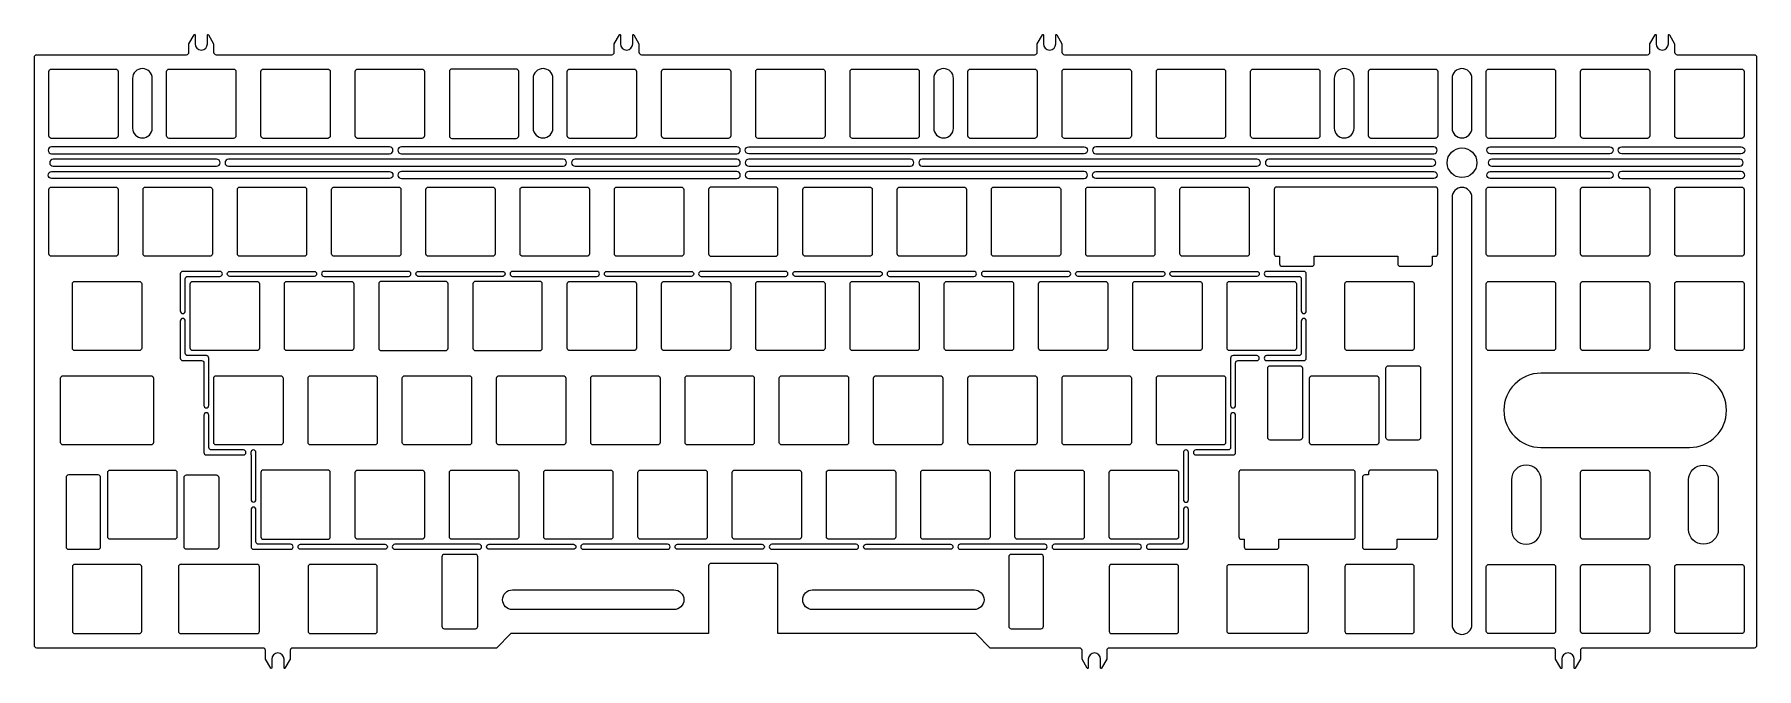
# Model space of a CAD drawing. Header units: millimetres. Extents: x 29 to 377, y -157 to -29.
import ezdxf

# ---------------------------------------------------------------- set-up
doc = ezdxf.new("R2010")
doc.units = ezdxf.units.MM
doc.layers.get('0').update_dxf_attribs({"linetype": 'CONTINUOUS'})

msp = doc.modelspace()

# ---------------------------------------------------------------- linework, layer by layer
for points in [[(28.99, -33.43, -0.414214), (29.49, -32.93), (59.71, -32.93, 0.414214), (60.21, -32.43), (60.21, -30.74), (61.27, -28.9, -0.767327), (61.46, -28.95), (61.46, -30.74, 1), (63.96, -30.74), (63.96, -28.95, -0.767327), (64.15, -28.9), (65.21, -30.74), (65.21, -32.43, 0.414214), (65.71, -32.93), (145.67, -32.93, 0.414214), (146.17, -32.43), (146.17, -30.74), (147.24, -28.9, -0.767327), (147.42, -28.95), (147.42, -30.74, 1), (149.92, -30.74), (149.92, -28.95, -0.767327), (150.11, -28.9), (151.17, -30.74), (151.17, -32.43, 0.414214), (151.67, -32.93), (231.16, -32.93, 0.414214), (231.66, -32.43), (231.66, -30.74), (232.72, -28.9, -0.767327), (232.91, -28.95), (232.91, -30.74, 1), (235.41, -30.74), (235.41, -28.95, -0.767327), (235.6, -28.9), (236.66, -30.74), (236.66, -32.43, 0.414214), (237.16, -32.93), (354.98, -32.93, 0.414214), (355.48, -32.43), (355.48, -30.74), (356.55, -28.9, -0.767327), (356.73, -28.95), (356.73, -30.74, 1), (359.23, -30.74), (359.23, -28.95, -0.767327), (359.42, -28.9), (360.48, -30.74), (360.48, -32.43, 0.414214), (360.98, -32.93), (376.53, -32.93, -0.414214), (377.03, -33.43), (377.03, -152.25, -0.414214), (376.53, -152.75), (341.93, -152.75, 0.414214), (341.43, -153.25), (341.43, -155), (340.37, -156.84, -0.767327), (340.18, -156.79), (340.18, -155, 1), (337.68, -155), (337.68, -156.79, -0.767327), (337.5, -156.84), (336.43, -155), (336.43, -153.25, 0.414214), (335.93, -152.75), (246.21, -152.75, 0.414214), (245.71, -153.25), (245.71, -155), (244.65, -156.84, -0.767327), (244.46, -156.79), (244.46, -155, 1), (241.96, -155), (241.96, -156.79, -0.767327), (241.77, -156.84), (240.71, -155), (240.71, -153.25, 0.414214), (240.21, -152.75), (222.15, -152.75), (219.25, -149.85), (179.25, -149.85), (179.25, -136.15, 0.414214), (178.75, -135.65), (165.74, -135.65, 0.414214), (165.24, -136.15), (165.24, -149.85), (125.24, -149.85), (122.34, -152.75), (81.19, -152.75, 0.414214), (80.69, -153.25), (80.69, -155), (79.62, -156.84, -0.767327), (79.44, -156.79), (79.44, -155, 1), (76.94, -155), (76.94, -156.79, -0.767327), (76.75, -156.84), (75.69, -155), (75.69, -153.25, 0.414214), (75.19, -152.75), (29.49, -152.75, -0.414214), (28.99, -152.25)], [(31.9, -36.33, -0.414214), (32.4, -35.83), (45.4, -35.83, -0.414214), (45.9, -36.33), (45.9, -49.33, -0.414214), (45.4, -49.83), (32.4, -49.83, -0.414214), (31.9, -49.33)], [(48.8, -37.74), (48.8, -47.74, 1), (52.8, -47.74), (52.8, -37.74, 1)], [(55.71, -36.33, -0.414214), (56.21, -35.83), (69.21, -35.83, -0.414214), (69.71, -36.33), (69.71, -49.33, -0.414214), (69.21, -49.83), (56.21, -49.83, -0.414214), (55.71, -49.33)], [(74.76, -36.33, -0.414214), (75.26, -35.83), (88.26, -35.83, -0.414214), (88.76, -36.33), (88.76, -49.33, -0.414214), (88.26, -49.83), (75.26, -49.83, -0.414214), (74.76, -49.33)], [(93.81, -36.33, -0.414214), (94.31, -35.83), (107.31, -35.83, -0.414214), (107.81, -36.33), (107.81, -49.33, -0.414214), (107.31, -49.83), (94.31, -49.83, -0.414214), (93.81, -49.33)], [(112.86, -36.33), (112.86, -49.33, 0.414214), (113.36, -49.83), (126.36, -49.83, 0.414214), (126.86, -49.33), (126.86, -36.33, 0.414214), (126.36, -35.83), (113.36, -35.83, 0.414214)], [(129.77, -37.74), (129.77, -47.74, 1), (133.77, -47.74), (133.77, -37.74, 1)], [(136.67, -36.33, -0.414214), (137.17, -35.83), (150.17, -35.83, -0.414214), (150.67, -36.33), (150.67, -49.33, -0.414214), (150.17, -49.83), (137.17, -49.83, -0.414214), (136.67, -49.33)], [(155.72, -36.33, -0.414214), (156.22, -35.83), (169.22, -35.83, -0.414214), (169.72, -36.33), (169.72, -49.33, -0.414214), (169.22, -49.83), (156.22, -49.83, -0.414214), (155.72, -49.33)], [(174.77, -36.33, -0.414214), (175.27, -35.83), (188.27, -35.83, -0.414214), (188.77, -36.33), (188.77, -49.33, -0.414214), (188.27, -49.83), (175.27, -49.83, -0.414214), (174.77, -49.33)], [(193.82, -36.33, -0.414214), (194.32, -35.83), (207.32, -35.83, -0.414214), (207.82, -36.33), (207.82, -49.33, -0.414214), (207.32, -49.83), (194.32, -49.83, -0.414214), (193.82, -49.33)], [(210.73, -37.74), (210.73, -47.74, 1), (214.73, -47.74), (214.73, -37.74, 1)], [(217.63, -36.33, -0.414214), (218.13, -35.83), (231.13, -35.83, -0.414214), (231.63, -36.33), (231.63, -49.33, -0.414214), (231.13, -49.83), (218.13, -49.83, -0.414214), (217.63, -49.33)], [(250.18, -35.83, -0.414214), (250.68, -36.33), (250.68, -49.33, -0.414214), (250.18, -49.83), (237.18, -49.83, -0.414214), (236.68, -49.33), (236.68, -36.33, -0.414214), (237.18, -35.83)], [(255.73, -36.33, -0.414214), (256.23, -35.83), (269.23, -35.83, -0.414214), (269.73, -36.33), (269.73, -49.33, -0.414214), (269.23, -49.83), (256.23, -49.83, -0.414214), (255.73, -49.33)], [(274.78, -36.33, -0.414214), (275.28, -35.83), (288.28, -35.83, -0.414214), (288.78, -36.33), (288.78, -49.33, -0.414214), (288.28, -49.83), (275.28, -49.83, -0.414214), (274.78, -49.33)], [(291.69, -37.74), (291.69, -47.74, 1), (295.69, -47.74), (295.69, -37.74, 1)], [(298.6, -36.33, -0.414214), (299.1, -35.83), (312.1, -35.83, -0.414214), (312.6, -36.33), (312.6, -49.33, -0.414214), (312.1, -49.83), (299.1, -49.83, -0.414214), (298.6, -49.33)], [(315.5, -37.74), (315.5, -47.74, 1), (319.5, -47.74), (319.5, -37.74, 1)], [(335.91, -35.83, -0.414214), (336.41, -36.33), (336.41, -49.33, -0.414214), (335.91, -49.83), (322.91, -49.83, -0.414214), (322.41, -49.33), (322.41, -36.33, -0.414214), (322.91, -35.83)], [(354.96, -35.83, -0.414214), (355.46, -36.33), (355.46, -49.33, -0.414214), (354.96, -49.83), (341.96, -49.83, -0.414214), (341.46, -49.33), (341.46, -36.33, -0.414214), (341.96, -35.83)], [(374.01, -35.83, -0.414214), (374.51, -36.33), (374.51, -49.33, -0.414214), (374.01, -49.83), (361.01, -49.83, -0.414214), (360.51, -49.33), (360.51, -36.33, -0.414214), (361.01, -35.83)], [(32.47, -52.94), (100.75, -52.94, 1), (100.75, -51.54), (32.47, -51.54, 1)], [(103.15, -52.94), (170.94, -52.94, 1), (170.94, -51.54), (103.15, -51.54, 1)], [(173.34, -52.94, -1), (173.34, -51.54), (241.12, -51.54, -1), (241.12, -52.94)], [(243.52, -52.94), (311.8, -52.94, 1), (311.8, -51.54), (243.52, -51.54, 1)], [(347.37, -51.54, -1), (347.37, -52.94), (323.2, -52.94, -1), (323.2, -51.54)], [(349.77, -52.94, -1), (349.77, -51.54), (373.93, -51.54, -1), (373.93, -52.94)], [(32.77, -55.44), (65.81, -55.44, 1), (65.81, -54.04), (32.77, -54.04, 1)], [(135.84, -54.04), (68.21, -54.04, 1), (68.21, -55.44), (135.84, -55.44, 1)], [(170.94, -54.04), (138.24, -54.04, 1), (138.24, -55.44), (170.94, -55.44, 1)], [(173.34, -55.44), (206.03, -55.44, 1), (206.03, -54.04), (173.34, -54.04, 1)], [(208.43, -55.44), (276.06, -55.44, 1), (276.06, -54.04), (208.43, -54.04, 1)], [(311.5, -54.04), (278.46, -54.04, 1), (278.46, -55.44), (311.5, -55.44, 1)], [(323.5, -55.44), (373.63, -55.44, 1), (373.63, -54.04), (323.5, -54.04, 1)], [(32.47, -57.94, -1), (32.47, -56.54), (100.75, -56.54, -1), (100.75, -57.94)], [(170.94, -56.54), (103.15, -56.54, 1), (103.15, -57.94), (170.94, -57.94, 1)], [(173.34, -57.94), (241.12, -57.94, 1), (241.12, -56.54), (173.34, -56.54, 1)], [(311.8, -56.54, -1), (311.8, -57.94), (243.52, -57.94, -1), (243.52, -56.54)], [(323.2, -57.94, -1), (323.2, -56.54), (347.37, -56.54, -1), (347.37, -57.94)], [(349.77, -57.94), (373.93, -57.94, 1), (373.93, -56.54), (349.77, -56.54, 1)], [(31.9, -60.15, -0.414214), (32.4, -59.65), (45.4, -59.65, -0.414214), (45.9, -60.15), (45.9, -73.15, -0.414214), (45.4, -73.65), (32.4, -73.65, -0.414214), (31.9, -73.15)], [(50.95, -60.15, -0.414214), (51.45, -59.65), (64.45, -59.65, -0.414214), (64.95, -60.15), (64.95, -73.15, -0.414214), (64.45, -73.65), (51.45, -73.65, -0.414214), (50.95, -73.15)], [(70, -60.15, -0.414214), (70.5, -59.65), (83.5, -59.65, -0.414214), (84, -60.15), (84, -73.15, -0.414214), (83.5, -73.65), (70.5, -73.65, -0.414214), (70, -73.15)], [(102.55, -59.65, -0.414214), (103.05, -60.15), (103.05, -73.15, -0.414214), (102.55, -73.65), (89.55, -73.65, -0.414214), (89.05, -73.15), (89.05, -60.15, -0.414214), (89.55, -59.65)], [(108.1, -60.15, -0.414214), (108.6, -59.65), (121.6, -59.65, -0.414214), (122.1, -60.15), (122.1, -73.15, -0.414214), (121.6, -73.65), (108.6, -73.65, -0.414214), (108.1, -73.15)], [(140.65, -59.65, -0.414214), (141.15, -60.15), (141.15, -73.15, -0.414214), (140.65, -73.65), (127.65, -73.65, -0.414214), (127.15, -73.15), (127.15, -60.15, -0.414214), (127.65, -59.65)], [(146.2, -60.15, -0.414214), (146.7, -59.65), (159.7, -59.65, -0.414214), (160.2, -60.15), (160.2, -73.15, -0.414214), (159.7, -73.65), (146.7, -73.65, -0.414214), (146.2, -73.15)], [(165.25, -60.15), (165.25, -73.15, 0.414214), (165.75, -73.65), (178.75, -73.65, 0.414214), (179.25, -73.15), (179.25, -60.15, 0.414214), (178.75, -59.65), (165.75, -59.65, 0.414214)], [(184.3, -60.15, -0.414214), (184.8, -59.65), (197.8, -59.65, -0.414214), (198.3, -60.15), (198.3, -73.15, -0.414214), (197.8, -73.65), (184.8, -73.65, -0.414214), (184.3, -73.15)], [(203.35, -60.15, -0.414214), (203.85, -59.65), (216.85, -59.65, -0.414214), (217.35, -60.15), (217.35, -73.15, -0.414214), (216.85, -73.65), (203.85, -73.65, -0.414214), (203.35, -73.15)], [(222.4, -60.15, -0.414214), (222.9, -59.65), (235.9, -59.65, -0.414214), (236.4, -60.15), (236.4, -73.15, -0.414214), (235.9, -73.65), (222.9, -73.65, -0.414214), (222.4, -73.15)], [(241.45, -60.15, -0.414214), (241.95, -59.65), (254.95, -59.65, -0.414214), (255.45, -60.15), (255.45, -73.15, -0.414214), (254.95, -73.65), (241.95, -73.65, -0.414214), (241.45, -73.15)], [(260.5, -60.15, -0.414214), (261, -59.65), (274, -59.65, -0.414214), (274.5, -60.15), (274.5, -73.15, -0.414214), (274, -73.65), (261, -73.65, -0.414214), (260.5, -73.15)], [(311.51, -73.65), (312.1, -73.65, 0.414214), (312.6, -73.15), (312.6, -60.15, 0.414214), (312.1, -59.65), (280.05, -59.65, 0.414214), (279.55, -60.15), (279.55, -73.15, 0.414214), (280.05, -73.65), (280.63, -73.65), (280.63, -75.15, 0.414214), (281.13, -75.65), (287.13, -75.65, 0.414214), (287.63, -75.15), (287.63, -73.65), (304.51, -73.65), (304.51, -75.15, 0.414214), (305.01, -75.65), (311.01, -75.65, 0.414214), (311.51, -75.15)], [(319.5, -148), (319.5, -61.74, 1), (315.5, -61.74), (315.5, -148, 1)], [(322.41, -60.15, -0.414214), (322.91, -59.65), (335.91, -59.65, -0.414214), (336.41, -60.15), (336.41, -73.15, -0.414214), (335.91, -73.65), (322.91, -73.65, -0.414214), (322.41, -73.15)], [(341.46, -60.15, -0.414214), (341.96, -59.65), (354.96, -59.65, -0.414214), (355.46, -60.15), (355.46, -73.15, -0.414214), (354.96, -73.65), (341.96, -73.65, -0.414214), (341.46, -73.15)], [(360.51, -60.15, -0.414214), (361.01, -59.65), (374.01, -59.65, -0.414214), (374.51, -60.15), (374.51, -73.15, -0.414214), (374.01, -73.65), (361.01, -73.65, -0.414214), (360.51, -73.15)], [(36.66, -79.2, -0.414214), (37.16, -78.7), (50.16, -78.7, -0.414214), (50.66, -79.2), (50.66, -92.2, -0.414214), (50.16, -92.7), (37.16, -92.7, -0.414214), (36.66, -92.2)], [(59.47, -78.2, -0.414214), (59.97, -77.7), (66.47, -77.7, 0.414214), (66.97, -77.2, 0.414214), (66.47, -76.7), (58.97, -76.7, 0.414214), (58.47, -77.2), (58.47, -84.7, 0.414214), (58.97, -85.2, 0.414214), (59.47, -84.7)], [(60.47, -79.2, -0.414214), (60.97, -78.7), (73.97, -78.7, -0.414214), (74.47, -79.2), (74.47, -92.2, -0.414214), (73.97, -92.7), (60.97, -92.7, -0.414214), (60.47, -92.2)], [(86.02, -77.2, -0.414214), (85.52, -77.7), (68.47, -77.7, -0.414214), (67.97, -77.2, -0.414214), (68.47, -76.7), (85.52, -76.7, -0.414214)], [(79.52, -79.2, -0.414214), (80.02, -78.7), (93.02, -78.7, -0.414214), (93.52, -79.2), (93.52, -92.2, -0.414214), (93.02, -92.7), (80.02, -92.7, -0.414214), (79.52, -92.2)], [(87.52, -77.7), (104.57, -77.7, 0.414214), (105.07, -77.2, 0.414214), (104.57, -76.7), (87.52, -76.7, 0.414214), (87.02, -77.2, 0.414214)], [(98.57, -79.2), (98.57, -92.2, 0.414214), (99.07, -92.7), (112.07, -92.7, 0.414214), (112.57, -92.2), (112.57, -79.2, 0.414214), (112.07, -78.7), (99.07, -78.7, 0.414214)], [(124.12, -77.2, -0.414214), (123.62, -77.7), (106.57, -77.7, -0.414214), (106.07, -77.2, -0.414214), (106.57, -76.7), (123.62, -76.7, -0.414214)], [(117.62, -79.2), (117.62, -92.2, 0.414214), (118.12, -92.7), (131.12, -92.7, 0.414214), (131.62, -92.2), (131.62, -79.2, 0.414214), (131.12, -78.7), (118.12, -78.7, 0.414214)], [(125.62, -77.7), (142.67, -77.7, 0.414214), (143.17, -77.2, 0.414214), (142.67, -76.7), (125.62, -76.7, 0.414214), (125.12, -77.2, 0.414214)], [(136.67, -79.2, -0.414214), (137.17, -78.7), (150.17, -78.7, -0.414214), (150.67, -79.2), (150.67, -92.2, -0.414214), (150.17, -92.7), (137.17, -92.7, -0.414214), (136.67, -92.2)], [(162.22, -77.2, -0.414214), (161.72, -77.7), (144.67, -77.7, -0.414214), (144.17, -77.2, -0.414214), (144.67, -76.7), (161.72, -76.7, -0.414214)], [(155.72, -79.2, -0.414214), (156.22, -78.7), (169.22, -78.7, -0.414214), (169.72, -79.2), (169.72, -92.2, -0.414214), (169.22, -92.7), (156.22, -92.7, -0.414214), (155.72, -92.2)], [(163.72, -77.7), (180.77, -77.7, 0.414214), (181.27, -77.2, 0.414214), (180.77, -76.7), (163.72, -76.7, 0.414214), (163.22, -77.2, 0.414214)], [(174.77, -79.2, -0.414214), (175.27, -78.7), (188.27, -78.7, -0.414214), (188.77, -79.2), (188.77, -92.2, -0.414214), (188.27, -92.7), (175.27, -92.7, -0.414214), (174.77, -92.2)], [(200.32, -77.2, -0.414214), (199.82, -77.7), (182.77, -77.7, -0.414214), (182.27, -77.2, -0.414214), (182.77, -76.7), (199.82, -76.7, -0.414214)], [(193.82, -79.2, -0.414214), (194.32, -78.7), (207.32, -78.7, -0.414214), (207.82, -79.2), (207.82, -92.2, -0.414214), (207.32, -92.7), (194.32, -92.7, -0.414214), (193.82, -92.2)], [(201.82, -77.7), (218.87, -77.7, 0.414214), (219.37, -77.2, 0.414214), (218.87, -76.7), (201.82, -76.7, 0.414214), (201.32, -77.2, 0.414214)], [(212.87, -79.2, -0.414214), (213.37, -78.7), (226.37, -78.7, -0.414214), (226.87, -79.2), (226.87, -92.2, -0.414214), (226.37, -92.7), (213.37, -92.7, -0.414214), (212.87, -92.2)], [(220.87, -77.7), (237.92, -77.7, 0.414214), (238.42, -77.2, 0.414214), (237.92, -76.7), (220.87, -76.7, 0.414214), (220.37, -77.2, 0.414214)], [(231.92, -79.2, -0.414214), (232.42, -78.7), (245.42, -78.7, -0.414214), (245.92, -79.2), (245.92, -92.2, -0.414214), (245.42, -92.7), (232.42, -92.7, -0.414214), (231.92, -92.2)], [(257.47, -77.2, -0.414214), (256.97, -77.7), (239.92, -77.7, -0.414214), (239.42, -77.2, -0.414214), (239.92, -76.7), (256.97, -76.7, -0.414214)], [(250.97, -79.2, -0.414214), (251.47, -78.7), (264.47, -78.7, -0.414214), (264.97, -79.2), (264.97, -92.2, -0.414214), (264.47, -92.7), (251.47, -92.7, -0.414214), (250.97, -92.2)], [(276.52, -77.2, -0.414214), (276.02, -77.7), (258.97, -77.7, -0.414214), (258.47, -77.2, -0.414214), (258.97, -76.7), (276.02, -76.7, -0.414214)], [(270.02, -79.2, -0.414214), (270.52, -78.7), (283.52, -78.7, -0.414214), (284.02, -79.2), (284.02, -92.2, -0.414214), (283.52, -92.7), (270.52, -92.7, -0.414214), (270.02, -92.2)], [(284.52, -77.7, -0.414214), (285.02, -78.2), (285.02, -84.7, 0.414214), (285.52, -85.2, 0.414214), (286.02, -84.7), (286.02, -77.2, 0.414214), (285.52, -76.7), (278.02, -76.7, 0.414214), (277.52, -77.2, 0.414214), (278.02, -77.7)], [(293.83, -79.2, -0.414214), (294.33, -78.7), (307.33, -78.7, -0.414214), (307.83, -79.2), (307.83, -92.2, -0.414214), (307.33, -92.7), (294.33, -92.7, -0.414214), (293.83, -92.2)], [(335.91, -78.7, -0.414214), (336.41, -79.2), (336.41, -92.2, -0.414214), (335.91, -92.7), (322.91, -92.7, -0.414214), (322.41, -92.2), (322.41, -79.2, -0.414214), (322.91, -78.7)], [(341.46, -79.2, -0.414214), (341.96, -78.7), (354.96, -78.7, -0.414214), (355.46, -79.2), (355.46, -92.2, -0.414214), (354.96, -92.7), (341.96, -92.7, -0.414214), (341.46, -92.2)], [(360.51, -79.2, -0.414214), (361.01, -78.7), (374.01, -78.7, -0.414214), (374.51, -79.2), (374.51, -92.2, -0.414214), (374.01, -92.7), (361.01, -92.7, -0.414214), (360.51, -92.2)], [(62.73, -94.7, -0.414214), (63.23, -95.2), (63.23, -103.75, 0.414214), (63.73, -104.25, 0.414214), (64.23, -103.75), (64.23, -94.2, 0.414214), (63.73, -93.7), (59.97, -93.7, -0.414214), (59.47, -93.2), (59.47, -86.7, 0.414214), (58.97, -86.2, 0.414214), (58.47, -86.7), (58.47, -94.2, 0.414214), (58.97, -94.7)], [(285.02, -93.2, -0.414214), (284.52, -93.7), (278.02, -93.7, 0.414214), (277.52, -94.2, 0.414214), (278.02, -94.7), (285.52, -94.7, 0.414214), (286.02, -94.2), (286.02, -86.7, 0.414214), (285.52, -86.2, 0.414214), (285.02, -86.7)], [(271.73, -95.2, -0.414214), (272.23, -94.7), (276.02, -94.7, 0.414214), (276.52, -94.2, 0.414214), (276.02, -93.7), (271.23, -93.7, 0.414214), (270.73, -94.2), (270.73, -103.75, 0.414214), (271.23, -104.25, 0.414214), (271.73, -103.75)], [(285.25, -110.25, -0.414214), (284.75, -110.75), (278.75, -110.75, -0.414214), (278.25, -110.25), (278.25, -96.25, -0.414214), (278.75, -95.75), (284.75, -95.75, -0.414214), (285.25, -96.25)], [(309.13, -110.25, -0.414214), (308.63, -110.75), (302.63, -110.75, -0.414214), (302.13, -110.25), (302.13, -96.25, -0.414214), (302.63, -95.75), (308.63, -95.75, -0.414214), (309.13, -96.25)], [(363.46, -97.25), (333.46, -97.25, 1), (333.46, -112.25), (363.46, -112.25, 1)], [(34.28, -98.25, -0.414214), (34.78, -97.75), (52.54, -97.75, -0.414214), (53.04, -98.25), (53.04, -111.25, -0.414214), (52.54, -111.75), (34.78, -111.75, -0.414214), (34.28, -111.25)], [(65.23, -98.25, -0.414214), (65.73, -97.75), (78.73, -97.75, -0.414214), (79.23, -98.25), (79.23, -111.25, -0.414214), (78.73, -111.75), (65.73, -111.75, -0.414214), (65.23, -111.25)], [(84.28, -98.25, -0.414214), (84.78, -97.75), (97.78, -97.75, -0.414214), (98.28, -98.25), (98.28, -111.25, -0.414214), (97.78, -111.75), (84.78, -111.75, -0.414214), (84.28, -111.25)], [(116.83, -97.75, -0.414214), (117.33, -98.25), (117.33, -111.25, -0.414214), (116.83, -111.75), (103.83, -111.75, -0.414214), (103.33, -111.25), (103.33, -98.25, -0.414214), (103.83, -97.75)], [(135.88, -97.75, -0.414214), (136.38, -98.25), (136.38, -111.25, -0.414214), (135.88, -111.75), (122.88, -111.75, -0.414214), (122.38, -111.25), (122.38, -98.25, -0.414214), (122.88, -97.75)], [(154.93, -97.75, -0.414214), (155.43, -98.25), (155.43, -111.25, -0.414214), (154.93, -111.75), (141.93, -111.75, -0.414214), (141.43, -111.25), (141.43, -98.25, -0.414214), (141.93, -97.75)], [(160.48, -98.25, -0.414214), (160.98, -97.75), (173.98, -97.75, -0.414214), (174.48, -98.25), (174.48, -111.25, -0.414214), (173.98, -111.75), (160.98, -111.75, -0.414214), (160.48, -111.25)], [(179.53, -98.25, -0.414214), (180.03, -97.75), (193.03, -97.75, -0.414214), (193.53, -98.25), (193.53, -111.25, -0.414214), (193.03, -111.75), (180.03, -111.75, -0.414214), (179.53, -111.25)], [(198.58, -98.25, -0.414214), (199.08, -97.75), (212.08, -97.75, -0.414214), (212.58, -98.25), (212.58, -111.25, -0.414214), (212.08, -111.75), (199.08, -111.75, -0.414214), (198.58, -111.25)], [(217.63, -98.25, -0.414214), (218.13, -97.75), (231.13, -97.75, -0.414214), (231.63, -98.25), (231.63, -111.25, -0.414214), (231.13, -111.75), (218.13, -111.75, -0.414214), (217.63, -111.25)], [(236.68, -98.25, -0.414214), (237.18, -97.75), (250.18, -97.75, -0.414214), (250.68, -98.25), (250.68, -111.25, -0.414214), (250.18, -111.75), (237.18, -111.75, -0.414214), (236.68, -111.25)], [(255.73, -98.25, -0.414214), (256.23, -97.75), (269.23, -97.75, -0.414214), (269.73, -98.25), (269.73, -111.25, -0.414214), (269.23, -111.75), (256.23, -111.75, -0.414214), (255.73, -111.25)], [(286.69, -98.25, -0.414214), (287.19, -97.75), (300.19, -97.75, -0.414214), (300.69, -98.25), (300.69, -111.25, -0.414214), (300.19, -111.75), (287.19, -111.75, -0.414214), (286.69, -111.25)], [(64.73, -112.75, -0.414214), (64.23, -112.25), (64.23, -105.75, 0.414214), (63.73, -105.25, 0.414214), (63.23, -105.75), (63.23, -113.25, 0.414214), (63.73, -113.75), (71.23, -113.75, 0.414214), (71.73, -113.25, 0.414214), (71.23, -112.75)], [(270.73, -112.25, -0.414214), (270.23, -112.75), (263.73, -112.75, 0.414214), (263.23, -113.25, 0.414214), (263.73, -113.75), (271.23, -113.75, 0.414214), (271.73, -113.25), (271.73, -105.75, 0.414214), (271.23, -105.25, 0.414214), (270.73, -105.75)], [(72.75, -113.7, -0.056077), (72.76, -113.81), (72.76, -122.78, 0.406912), (73.25, -123.28, 0.421553), (73.76, -122.78), (73.76, -113.25, 0.414214), (73.26, -112.75), (73.23, -112.75, 0.414214), (72.73, -113.25), (72.73, -113.59, 0.056077)], [(262.21, -122.8), (262.21, -113.81, -0.056077), (262.22, -113.7, 0.056077), (262.23, -113.59), (262.23, -113.25, 0.414214), (261.73, -112.75), (261.71, -112.75, 0.414214), (261.21, -113.25), (261.21, -122.8, 0.414214), (261.71, -123.3, 0.414214)], [(35.37, -118.3), (35.37, -132.3, 0.414214), (35.87, -132.8), (41.87, -132.8, 0.414214), (42.37, -132.3), (42.37, -118.3, 0.414214), (41.87, -117.8), (35.87, -117.8, 0.414214)], [(43.8, -117.3, -0.414214), (44.3, -116.8), (57.3, -116.8, -0.414214), (57.8, -117.3), (57.8, -130.3, -0.414214), (57.3, -130.8), (44.3, -130.8, -0.414214), (43.8, -130.3)], [(59.24, -118.3, -0.414214), (59.74, -117.8), (65.74, -117.8, -0.414214), (66.24, -118.3), (66.24, -132.3, -0.414214), (65.74, -132.8), (59.74, -132.8, -0.414214), (59.24, -132.3)], [(74.76, -117.3), (74.76, -130.3, 0.414214), (75.26, -130.8), (88.26, -130.8, 0.414214), (88.76, -130.3), (88.76, -117.3, 0.414214), (88.26, -116.8), (75.26, -116.8, 0.414214)], [(93.81, -117.3, -0.414214), (94.31, -116.8), (107.31, -116.8, -0.414214), (107.81, -117.3), (107.81, -130.3, -0.414214), (107.31, -130.8), (94.31, -130.8, -0.414214), (93.81, -130.3)], [(112.86, -117.3, -0.414214), (113.36, -116.8), (126.36, -116.8, -0.414214), (126.86, -117.3), (126.86, -130.3, -0.414214), (126.36, -130.8), (113.36, -130.8, -0.414214), (112.86, -130.3)], [(131.91, -117.3, -0.414214), (132.41, -116.8), (145.41, -116.8, -0.414214), (145.91, -117.3), (145.91, -130.3, -0.414214), (145.41, -130.8), (132.41, -130.8, -0.414214), (131.91, -130.3)], [(150.96, -117.3, -0.414214), (151.46, -116.8), (164.46, -116.8, -0.414214), (164.96, -117.3), (164.96, -130.3, -0.414214), (164.46, -130.8), (151.46, -130.8, -0.414214), (150.96, -130.3)], [(170.01, -117.3, -0.414214), (170.51, -116.8), (183.51, -116.8, -0.414214), (184.01, -117.3), (184.01, -130.3, -0.414214), (183.51, -130.8), (170.51, -130.8, -0.414214), (170.01, -130.3)], [(189.06, -117.3, -0.414214), (189.56, -116.8), (202.56, -116.8, -0.414214), (203.06, -117.3), (203.06, -130.3, -0.414214), (202.56, -130.8), (189.56, -130.8, -0.414214), (189.06, -130.3)], [(208.11, -117.3, -0.414214), (208.61, -116.8), (221.61, -116.8, -0.414214), (222.11, -117.3), (222.11, -130.3, -0.414214), (221.61, -130.8), (208.61, -130.8, -0.414214), (208.11, -130.3)], [(227.16, -117.3, -0.414214), (227.66, -116.8), (240.66, -116.8, -0.414214), (241.16, -117.3), (241.16, -130.3, -0.414214), (240.66, -130.8), (227.66, -130.8, -0.414214), (227.16, -130.3)], [(246.21, -117.3, -0.414214), (246.71, -116.8), (259.71, -116.8, -0.414214), (260.21, -117.3), (260.21, -130.3, -0.414214), (259.71, -130.8), (246.71, -130.8, -0.414214), (246.21, -130.3)], [(273.49, -130.8), (273.49, -132.3, 0.414214), (273.99, -132.8), (279.99, -132.8, 0.414214), (280.49, -132.3), (280.49, -130.8), (295.43, -130.8, 0.414214), (295.93, -130.3), (295.93, -117.3, 0.414214), (295.43, -116.8), (272.9, -116.8, 0.414214), (272.4, -117.3), (272.4, -130.3, 0.414214), (272.9, -130.8)], [(297.37, -118.3), (297.37, -132.3, 0.414214), (297.87, -132.8), (303.87, -132.8, 0.414214), (304.37, -132.3), (304.37, -130.8), (312.1, -130.8, 0.414214), (312.6, -130.3), (312.6, -117.3, 0.414214), (312.1, -116.8), (299.1, -116.8, 0.414214), (298.6, -117.3), (298.6, -117.8), (297.87, -117.8, 0.414214)], [(333.48, -128.8), (333.48, -118.8, 1), (327.48, -118.8), (327.48, -128.8, 1)], [(341.46, -117.3, -0.414214), (341.96, -116.8), (354.96, -116.8, -0.414214), (355.46, -117.3), (355.46, -130.3, -0.414214), (354.96, -130.8), (341.96, -130.8, -0.414214), (341.46, -130.3)], [(363.3, -118.8, -1), (369.3, -118.8), (369.3, -128.8, -1), (363.3, -128.8)], [(74.26, -131.8, -0.414214), (73.76, -131.3), (73.76, -124.8, 0.414214), (73.26, -124.3, 0.414214), (72.76, -124.8), (72.76, -132.3, 0.414214), (73.26, -132.8), (80.76, -132.8, 0.414214), (81.26, -132.3, 0.414214), (80.76, -131.8)], [(262.21, -132.3), (262.21, -124.8, 0.414214), (261.71, -124.3, 0.414214), (261.21, -124.8), (261.21, -131.3, -0.414214), (260.71, -131.8), (254.21, -131.8, 0.414214), (253.71, -132.3, 0.414214), (254.21, -132.8), (261.71, -132.8, 0.414214)], [(82.26, -132.3, -0.414214), (82.76, -131.8), (99.81, -131.8, -0.414214), (100.31, -132.3, -0.414214), (99.81, -132.8), (82.76, -132.8, -0.414214)], [(118.86, -131.8), (101.81, -131.8, 0.414214), (101.31, -132.3, 0.414214), (101.81, -132.8), (118.86, -132.8, 0.414214), (119.36, -132.3, 0.414214)], [(120.36, -132.3, -0.414214), (120.86, -131.8), (137.91, -131.8, -0.414214), (138.41, -132.3, -0.414214), (137.91, -132.8), (120.86, -132.8, -0.414214)], [(156.96, -131.8), (139.91, -131.8, 0.414214), (139.41, -132.3, 0.414214), (139.91, -132.8), (156.96, -132.8, 0.414214), (157.46, -132.3, 0.414214)], [(158.46, -132.3, -0.414214), (158.96, -131.8), (176.01, -131.8, -0.414214), (176.51, -132.3, -0.414214), (176.01, -132.8), (158.96, -132.8, -0.414214)], [(195.06, -131.8), (178.01, -131.8, 0.414214), (177.51, -132.3, 0.414214), (178.01, -132.8), (195.06, -132.8, 0.414214), (195.56, -132.3, 0.414214)], [(196.56, -132.3, -0.414214), (197.06, -131.8), (214.11, -131.8, -0.414214), (214.61, -132.3, -0.414214), (214.11, -132.8), (197.06, -132.8, -0.414214)], [(233.16, -131.8), (216.11, -131.8, 0.414214), (215.61, -132.3, 0.414214), (216.11, -132.8), (233.16, -132.8, 0.414214), (233.66, -132.3, 0.414214)], [(235.16, -132.8), (252.21, -132.8, 0.414214), (252.71, -132.3, 0.414214), (252.21, -131.8), (235.16, -131.8, 0.414214), (234.66, -132.3, 0.414214)], [(111.84, -148.85), (118.1, -148.85, 0.414214), (118.6, -148.35), (118.6, -134.35, 0.414214), (118.1, -133.85), (111.84, -133.85, 0.414214), (111.34, -134.35), (111.34, -148.35, 0.414214)], [(232.9, -148.35), (232.9, -135.85), (232.9, -135.85), (232.9, -134.35, 0.414214), (232.4, -133.85), (226.4, -133.85, 0.414214), (225.9, -134.35), (225.9, -135.85), (225.9, -135.85), (225.9, -148.35, 0.414214), (226.4, -148.85), (232.4, -148.85, 0.414214)], [(37.16, -149.85), (50.16, -149.85, 0.414214), (50.66, -149.35), (50.66, -136.35, 0.414214), (50.16, -135.85), (37.16, -135.85, 0.414214), (36.66, -136.35), (36.66, -149.35, 0.414214)], [(73.97, -135.85), (58.59, -135.85, 0.414214), (58.09, -136.35), (58.09, -149.35, 0.414214), (58.59, -149.85), (73.97, -149.85, 0.414214), (74.47, -149.35), (74.47, -136.35, 0.414214)], [(84.78, -149.85), (97.78, -149.85, 0.414214), (98.28, -149.35), (98.28, -136.35, 0.414214), (97.78, -135.85), (84.78, -135.85, 0.414214), (84.28, -136.35), (84.28, -149.35, 0.414214)], [(259.71, -135.85), (246.71, -135.85, 0.414214), (246.21, -136.35), (246.21, -149.35, 0.414214), (246.71, -149.85), (259.71, -149.85, 0.414214), (260.21, -149.35), (260.21, -136.35, 0.414214)], [(270.02, -136.35, -0.414214), (270.52, -135.85), (285.9, -135.85, -0.414214), (286.4, -136.35), (286.4, -149.35, -0.414214), (285.9, -149.85), (270.52, -149.85, -0.414214), (270.02, -149.35)], [(307.34, -135.85), (294.33, -135.85, 0.414214), (293.83, -136.35), (293.83, -149.35, 0.414214), (294.33, -149.85), (307.34, -149.85, 0.414214), (307.84, -149.35), (307.84, -136.35, 0.414214)], [(322.41, -136.35, -0.414214), (322.91, -135.85), (335.91, -135.85, -0.414214), (336.41, -136.35), (336.41, -149.35, -0.414214), (335.91, -149.85), (322.91, -149.85, -0.414214), (322.41, -149.35)], [(354.96, -135.85, -0.414214), (355.46, -136.35), (355.46, -149.35, -0.414214), (354.96, -149.85), (341.96, -149.85, -0.414214), (341.46, -149.35), (341.46, -136.35, -0.414214), (341.96, -135.85)], [(360.51, -136.35, -0.414214), (361.01, -135.85), (374.01, -135.85, -0.414214), (374.51, -136.35), (374.51, -149.35, -0.414214), (374.01, -149.85), (361.01, -149.85, -0.414214), (360.51, -149.35)], [(158.24, -141, -1), (158.24, -145), (125.6, -145, -1), (125.6, -141)], [(218.9, -141, -1), (218.9, -145), (186.25, -145, -1), (186.25, -141)]]:
    msp.add_lwpolyline(points, format="xyb", close=True)
msp.add_circle((317.5, -54.74), 3)

doc.saveas('drawing.dxf')
